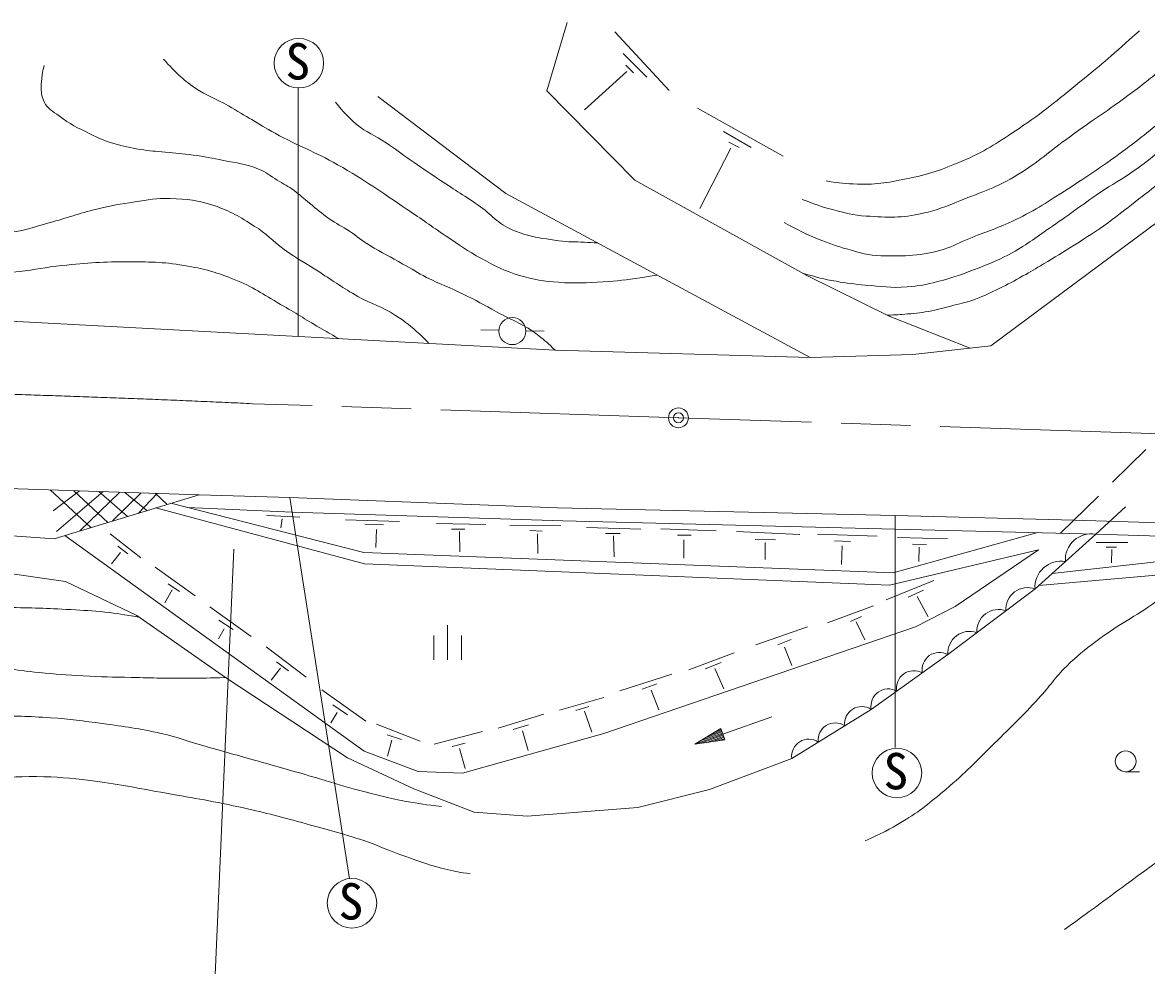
# Model space of a CAD drawing. Units: millimetres, scale not verified. Extents: x 40000 to 680000, y 20000 to 380000.
# Drawn here: x 437691 to 494425, y 270151 to 317720 of the extents above; entities that cross this region are included whole.
import ezdxf
from ezdxf.enums import TextEntityAlignment as Align

# ---------------------------------------------------------------- set-up
doc = ezdxf.new("R2010")
doc.units = ezdxf.units.MM
doc.header["$LTSCALE"] = 1000
doc.header["$PDMODE"] = 32
doc.header["$PDSIZE"] = 500
doc.linetypes.add('CHAIN', pattern=[18.5, 12, -1.5, 3.5, -1.5])
for name, color, linetype, lineweight in [('M-BGD', 7, 'Continuous', 13), ('M-BGD-EXST', 7, 'Continuous', 13), ('M-BMK', 2, 'CHAIN', 13), ('M-BMK-SRVR', 3, 'Continuous', 13), ('M-STR-HTXT', 7, 'Continuous', 13)]:
    doc.layers.add(name, color=color, linetype=linetype, lineweight=lineweight)
doc.styles.add('ＭＳ ゴシック', font='')
doc.styles.get('ＭＳ ゴシック').set_extended_font_data('MS Gothic')

msp = doc.modelspace()

# ---------------------------------------------------------------- linework, layer by layer
at = {"layer": 'M-BGD'}
for p, q in [((465181, 317720), (464149, 314265)), ((467586, 317242), (470338, 314287)), ((468008, 316163), (469196, 314959)), ((468148, 315569), (468539, 315178)), ((486575, 301404), (506171, 315985)), ((468195, 315241), (466053, 313317)), ((455620, 313989), (462094, 309099)), ((464149, 314265), (468590, 309762)), ((471760, 313396), (476092, 310972)), ((473074, 312223), (474466, 311410)), ((473335, 311686), (473856, 311408)), ((473446, 311380), (471875, 308335)), ((468590, 309762), (477287, 304953)), ((462094, 309099), (477444, 300825)), ((477287, 304953), (481431, 302905)), ((426104, 303237), (464571, 301193)), ((481431, 302905), (485516, 301286)), ((486575, 301404), (482635, 300966)), ((477444, 300825), (464571, 301193)), ((482635, 300966), (477444, 300825)), ((492710, 294531), (494392, 296182)), ((446608, 293901), (424826, 294589)), ((441141, 292242), (439086, 294139)), ((440566, 294092), (439242, 293084)), ((439290, 291681), (446608, 293901)), ((441766, 294054), (439409, 292052)), ((441993, 292501), (440287, 294101)), ((442609, 294027), (440584, 292073)), ((442988, 292803), (441552, 294061)), ((443684, 293993), (442240, 292576)), ((443971, 293101), (442860, 294019)), ((444497, 293968), (443551, 292974)), ((444990, 293410), (444393, 293971)), ((446608, 293901), (451186, 293754)), ((445172, 293466), (454919, 290992)), ((451186, 293754), (464699, 293236)), ((490087, 291955), (491994, 293827)), ((454961, 290409), (444425, 293239)), ((451302, 293013), (446020, 293251)), ((449999, 292864), (450092, 292855)), ((450092, 292855), (451685, 292762)), ((464957, 292579), (451302, 293013)), ((464699, 293236), (481735, 292851)), ((481735, 292851), (490765, 292621)), ((491861, 291912), (493360, 293285)), ((424717, 292650), (439290, 291681)), ((450796, 292688), (450726, 292234)), ((453988, 292629), (456719, 292556)), ((454978, 292410), (455916, 292379)), ((458585, 292452), (461076, 292399)), ((462286, 292352), (464871, 292331)), ((481735, 292157), (464957, 292579)), ((466156, 292241), (468908, 292164)), ((490765, 292621), (507765, 292077)), ((439820, 291841), (454935, 280961)), ((442118, 291932), (443671, 290713)), ((455552, 292149), (455531, 291242)), ((459348, 292162), (460011, 292162)), ((459747, 292046), (459761, 291022)), ((463300, 292088), (463919, 292067)), ((463689, 291928), (463703, 290941)), ((467115, 291949), (467859, 291949)), ((467525, 291817), (467553, 290768)), ((469916, 292171), (472696, 292074)), ((470750, 291866), (471438, 291859)), ((471077, 291622), (471077, 290691)), ((473732, 292045), (476932, 291899)), ((474670, 291638), (475702, 291617)), ((477818, 291909), (480831, 291805)), ((481630, 289952), (488866, 291984)), ((491861, 291912), (481735, 292157)), ((481859, 291740), (484382, 291667)), ((502960, 291550), (491861, 291912)), ((442504, 291296), (443004, 290911)), ((475181, 291482), (475171, 290627)), ((478683, 291576), (479486, 291544)), ((479059, 291325), (479027, 290377)), ((488979, 291117), (481458, 289335)), ((482613, 291413), (483322, 291390)), ((482952, 291260), (482933, 290538)), ((484773, 288256), (488979, 291117)), ((489663, 289926), (500724, 291177)), ((491884, 291485), (493478, 291481)), ((492394, 291254), (492903, 291249)), ((492672, 291138), (492662, 290471)), ((442639, 290984), (442181, 290421)), ((454919, 290992), (481630, 289952)), ((433135, 290477), (439867, 289516)), ((444380, 290243), (446403, 288805)), ((481458, 289335), (454961, 290409)), ((488994, 289322), (496967, 290020)), ((439867, 289516), (443455, 287803)), ((445047, 289399), (445621, 289013)), ((481285, 288604), (483689, 289570)), ((445246, 289097), (444870, 288450)), ((482390, 288729), (483168, 289090)), ((488797, 289144), (488994, 289322)), ((447153, 288242), (449228, 286751)), ((478331, 287443), (480638, 288298)), ((482771, 287239), (484773, 288256)), ((482848, 288764), (483397, 287742)), ((443455, 287803), (447935, 284678)), ((479485, 287506), (480041, 287756)), ((447872, 287137), (447581, 286637)), ((447601, 287575), (448331, 287095)), ((467041, 281860), (482771, 287239)), ((474704, 286324), (477317, 287228)), ((479777, 287485), (480208, 286575)), ((475822, 286331), (476483, 286595)), ((449989, 286218), (452013, 284698)), ((476156, 286206), (476531, 285289)), ((450512, 285476), (451119, 285013)), ((471323, 285069), (473609, 285931)), ((472143, 285111), (472949, 285430)), ((450707, 285157), (450239, 284550)), ((467838, 284005), (470458, 284853)), ((472636, 285132), (473088, 284103)), ((447935, 284678), (454098, 280626)), ((468963, 284096), (469707, 284353)), ((452805, 284061), (455016, 282477)), ((469422, 284047), (469811, 283053)), ((453362, 283297), (454099, 282797)), ((464794, 283032), (467032, 283672)), ((465614, 283019), (466281, 283220)), ((453571, 282908), (453258, 282394)), ((461708, 282129), (464009, 282824)), ((466059, 282977), (466434, 281928)), ((473036, 281819), (475510, 282689)), ((455554, 282317), (457757, 281469)), ((462452, 282053), (463237, 282296)), ((462924, 281997), (463216, 280996)), ((471621, 281321), (472936, 282102)), ((472976, 281988), (472410, 281789)), ((472673, 281945), (472956, 282045)), ((473135, 281536), (472936, 282102)), ((456096, 281795), (456825, 281545)), ((456339, 281524), (456117, 280704)), ((458465, 281323), (460904, 281962)), ((459892, 279851), (467041, 281860)), ((471621, 281321), (473036, 281819)), ((471621, 281321), (473135, 281536)), ((473016, 281875), (471884, 281477)), ((473056, 281762), (471924, 281364)), ((472147, 281633), (472996, 281932)), ((472227, 281407), (473076, 281705)), ((473096, 281649), (472530, 281450)), ((472833, 281493), (473116, 281592)), ((454935, 280961), (457656, 279945)), ((459382, 281191), (460042, 281371)), ((459743, 281100), (460028, 280093)), ((454098, 280626), (457449, 279058)), ((472375, 279037), (476518, 280601)), ((457656, 279945), (459892, 279851)), ((457449, 279058), (460482, 277880)), ((468747, 278115), (472375, 279037)), ((463171, 277682), (468747, 278115)), ((460482, 277880), (463171, 277682))]:
    msp.add_line(p, q, dxfattribs=at)
msp.add_lwpolyline([(491861, 291912), (488797, 289144), (484399, 285837), (480529, 283070), (476518, 280601)], dxfattribs=at)
for centre, radius, start, end in [((491642, 290614), 1316, 80.3994, 183.7685), ((490110, 289231), 1316, 80.3994, 183.7685), ((488419, 288121), 1091, 69.7433, 184.1431), ((486953, 287018), 1091, 69.7433, 184.1431), ((485487, 285916), 1091, 69.7433, 184.1431), ((483974, 285068), 879, 61.1037, 190.0373), ((482684, 284145), 879, 61.1037, 190.0373), ((481394, 283223), 879, 61.1037, 190.0373), ((480052, 282346), 866, 56.6172, 186.6071), ((478716, 281523), 866, 56.6172, 186.6071), ((477379, 280701), 866, 56.6172, 186.6071)]:
    msp.add_arc(centre, radius, start, end, dxfattribs=at)
for points, knots in [([(478260, 309730), (478971, 309605), (479215, 309587), (479832, 309565), (480873, 309529), (481461, 309662), (482482, 309870), (483618, 310102), (484236, 310342), (485297, 310809), (486413, 311299), (486980, 311703), (487994, 312380), (489250, 313218), (489893, 313776), (491067, 314725), (492268, 315698), (492655, 316044), (494069, 317305)], [0, 0, 0, 0, 1, 1, 1, 2, 2, 2, 3, 3, 3, 4, 4, 4, 5, 5, 5, 6, 6, 6, 6]), ([(432107, 316695), (431549, 316159), (431374, 315994), (430966, 315491), (430584, 315021), (430383, 314745), (430074, 314224), (429761, 313695), (429574, 313397), (429371, 312817), (429182, 312281), (429122, 311960), (429074, 311394), (429030, 310876), (429094, 310582), (429152, 310065), (429200, 309635), (429199, 309385), (429324, 308970), (429500, 308383), (429609, 308044), (429939, 307527), (430224, 307079), (430430, 306850), (430825, 306495), (431186, 306170), (431416, 306011), (431846, 305786), (432375, 305510), (432704, 305411), (433285, 305275), (434062, 305093), (434520, 305105), (435318, 305077), (436177, 305046), (436661, 305078), (437517, 305160), (438368, 305242), (438834, 305378), (439685, 305463), (441008, 305594), (441754, 305657), (443084, 305650), (444243, 305644), (444903, 305637), (446044, 305431), (446974, 305264), (447490, 305110), (448369, 304764), (449337, 304384), (449811, 304018), (450714, 303503), (451496, 303057), (451918, 302779), (452695, 302325), (453065, 302109), (453182, 302040), (453644, 301774)], [0, 0, 0, 0, 1, 1, 1, 2, 2, 2, 3, 3, 3, 4, 4, 4, 5, 5, 5, 6, 6, 6, 7, 7, 7, 8, 8, 8, 9, 9, 9, 10, 10, 10, 11, 11, 11, 12, 12, 12, 13, 13, 13, 14, 14, 14, 15, 15, 15, 16, 16, 16, 17, 17, 17, 18, 18, 18, 19, 19, 19, 19]), ([(477052, 308799), (477750, 308527), (477965, 308446), (478569, 308283), (479224, 308106), (479597, 307996), (480274, 307955), (481390, 307887), (482044, 307846), (483135, 308095), (483882, 308266), (484284, 308436), (484996, 308721), (486166, 309188), (486861, 309391), (487935, 310050), (489005, 310705), (489514, 311207), (490531, 311942), (491862, 312903), (492643, 313393), (493955, 314381), (494646, 314901), (495012, 315221), (495691, 315757), (496264, 316210), (496444, 316351), (497161, 316914)], [0, 0, 0, 0, 1, 1, 1, 2, 2, 2, 3, 3, 3, 4, 4, 4, 5, 5, 5, 6, 6, 6, 7, 7, 7, 8, 8, 8, 9, 9, 9, 9]), ([(435758, 316253), (435261, 315491), (435120, 315269), (434758, 314611), (434359, 313886), (434156, 313466), (433835, 312703), (433623, 312199), (433469, 311924), (433350, 311390), (433217, 310789), (433101, 310440), (433147, 309826), (433182, 309364), (433174, 309067), (433413, 308669), (433769, 308076), (434118, 307811), (434726, 307481), (435440, 307093), (435962, 307116), (436775, 307121), (437682, 307127), (438163, 307398), (439042, 307622), (439990, 307863), (440498, 308084), (441450, 308310), (442188, 308484), (442607, 308563), (443358, 308669), (444050, 308767), (444441, 308862), (445140, 308841), (446018, 308815), (446526, 308756), (447360, 308482), (448206, 308204), (448640, 307924), (449393, 307450), (450023, 307053), (450287, 306707), (450894, 306277), (451576, 305794), (451989, 305569), (452692, 305120), (453442, 304641), (453843, 304341), (454616, 303900), (455339, 303488), (455829, 303407), (456523, 302946), (457027, 302612), (457301, 302406), (457743, 301993), (457930, 301817), (457998, 301756), (458209, 301531)], [0, 0, 0, 0, 1, 1, 1, 2, 2, 2, 3, 3, 3, 4, 4, 4, 5, 5, 5, 6, 6, 6, 7, 7, 7, 8, 8, 8, 9, 9, 9, 10, 10, 10, 11, 11, 11, 12, 12, 12, 13, 13, 13, 14, 14, 14, 15, 15, 15, 16, 16, 16, 17, 17, 17, 18, 18, 18, 19, 19, 19, 19]), ([(476144, 307625), (476918, 307213), (477148, 307086), (477823, 306812), (478410, 306574), (478745, 306450), (479355, 306280), (479994, 306102), (480359, 305968), (481023, 305957), (482275, 305937), (483015, 305922), (484213, 306291), (484715, 306445), (484967, 306611), (485453, 306812), (486363, 307189), (486900, 307335), (487788, 307760), (488883, 308285), (489443, 308683), (490467, 309334), (491489, 309984), (492051, 310365), (493031, 311075), (494041, 311807), (494572, 312264), (495544, 313045), (497003, 314219), (497460, 314624), (499213, 316131)], [0, 0, 0, 0, 1, 1, 1, 2, 2, 2, 3, 3, 3, 4, 4, 4, 5, 5, 5, 6, 6, 6, 7, 7, 7, 8, 8, 8, 9, 9, 9, 10, 10, 10, 10]), ([(438779, 315545), (438729, 315324), (438716, 315259), (438688, 315073), (438650, 314817), (438624, 314671), (438633, 314412), (438643, 314132), (438660, 313962), (438786, 313711), (438965, 313351), (439214, 313248), (439536, 313009), (440100, 312589), (440458, 312408), (441093, 312105), (441553, 311886), (441813, 311758), (442302, 311612), (442813, 311459), (443110, 311407), (443636, 311320), (444124, 311240), (444402, 311227), (444894, 311174), (445442, 311115), (445752, 311112), (446298, 311035), (446901, 310950), (447237, 310888), (447834, 310764), (448532, 310619), (448946, 310595), (449606, 310326), (450004, 310164), (450184, 309986), (450551, 309763), (450883, 309562), (451082, 309468), (451399, 309242), (451718, 309015), (451872, 308855), (452177, 308610), (452563, 308300), (452764, 308105), (453171, 307823), (453559, 307554), (453806, 307450), (454199, 307190), (454603, 306924), (454804, 306737), (455214, 306481), (455854, 306084), (456239, 305906), (456896, 305536), (457363, 305273), (457612, 305103), (458091, 304862), (458798, 304507), (459222, 304367), (459933, 304021), (460604, 303695), (460966, 303482), (461621, 303125), (462457, 302669), (462994, 302513), (463741, 301923), (464080, 301655), (464213, 301551), (464571, 301193)], [0, 0, 0, 0, 1, 1, 1, 2, 2, 2, 3, 3, 3, 4, 4, 4, 5, 5, 5, 6, 6, 6, 7, 7, 7, 8, 8, 8, 9, 9, 9, 10, 10, 10, 11, 11, 11, 12, 12, 12, 13, 13, 13, 14, 14, 14, 15, 15, 15, 16, 16, 16, 17, 17, 17, 18, 18, 18, 19, 19, 19, 20, 20, 20, 21, 21, 21, 22, 22, 22, 23, 23, 23, 23]), ([(469735, 304981), (469320, 304909), (469208, 304893), (468870, 304844), (468144, 304738), (467736, 304674), (467004, 304636), (466126, 304589), (465629, 304549), (464752, 304615), (463973, 304673), (463531, 304735), (462782, 304959), (461993, 305195), (461578, 305421), (460854, 305813), (460128, 306207), (459759, 306493), (459071, 306950), (458295, 307465), (457878, 307780), (457101, 308294), (455745, 309192), (455014, 309746), (453598, 310546), (452397, 311225), (451649, 311464), (450440, 312130), (449505, 312646), (449014, 312993), (448084, 313517), (447432, 313884), (447012, 313999), (446395, 314424), (445702, 314901), (445470, 315162), (444800, 315873)], [0, 0, 0, 0, 1, 1, 1, 2, 2, 2, 3, 3, 3, 4, 4, 4, 5, 5, 5, 6, 6, 6, 7, 7, 7, 8, 8, 8, 9, 9, 9, 10, 10, 10, 11, 11, 11, 12, 12, 12, 12]), ([(477066, 305076), (477855, 304853), (478088, 304783), (478758, 304664), (479328, 304563), (479651, 304522), (480228, 304476), (481051, 304410), (481517, 304311), (482339, 304382), (482944, 304435), (483284, 304493), (483871, 304648), (484711, 304870), (485176, 305027), (485982, 305352), (486641, 305618), (487018, 305758), (487640, 306102), (488472, 306563), (488886, 306910), (489672, 307447), (490610, 308087), (491108, 308484), (492049, 309120), (492723, 309575), (493133, 309781), (493800, 310246), (494547, 310766), (494923, 311114), (495645, 311669), (497620, 313185), (498251, 313653), (500727, 315515)], [0, 0, 0, 0, 1, 1, 1, 2, 2, 2, 3, 3, 3, 4, 4, 4, 5, 5, 5, 6, 6, 6, 7, 7, 7, 8, 8, 8, 9, 9, 9, 10, 10, 10, 11, 11, 11, 11]), ([(481326, 302957), (481819, 302973), (481957, 302980), (482360, 303016), (482840, 303058), (483110, 303085), (483583, 303176), (484025, 303261), (484267, 303338), (484702, 303454), (485133, 303569), (485381, 303614), (485800, 303766), (486275, 303939), (486527, 304073), (486981, 304295), (487459, 304528), (487720, 304674), (488184, 304934), (488592, 305163), (488817, 305298), (489219, 305539), (489831, 305904), (490174, 306108), (490776, 306491), (491458, 306924), (491843, 307164), (492499, 307635), (493041, 308023), (493325, 308266), (493852, 308673), (494385, 309084), (494684, 309314), (495214, 309729), (496399, 310658), (497035, 311215), (498234, 312127), (499794, 313313), (500340, 313673), (502325, 315032)], [0, 0, 0, 0, 1, 1, 1, 2, 2, 2, 3, 3, 3, 4, 4, 4, 5, 5, 5, 6, 6, 6, 7, 7, 7, 8, 8, 8, 9, 9, 9, 10, 10, 10, 11, 11, 11, 12, 12, 12, 13, 13, 13, 13]), ([(453486, 313696), (453923, 313161), (454085, 312977), (454541, 312594), (455071, 312149), (455466, 312038), (456042, 311656), (456530, 311332), (456782, 311122), (457262, 310788), (457798, 310415), (458103, 310212), (458646, 309850), (459439, 309321), (459899, 309050), (460686, 308513), (461386, 308036), (461661, 307566), (462446, 307246), (463308, 306895), (463847, 306849), (464768, 306707), (465266, 306630), (465554, 306664), (466058, 306637), (466321, 306622), (466403, 306617), (466732, 306599)], [0, 0, 0, 0, 1, 1, 1, 2, 2, 2, 3, 3, 3, 4, 4, 4, 5, 5, 5, 6, 6, 6, 7, 7, 7, 8, 8, 8, 9, 9, 9, 9]), ([(490291, 271964), (491925, 273159), (492337, 273462), (493645, 274427), (495584, 275857), (496716, 276599), (498594, 278109), (500274, 279462), (501282, 280157), (502792, 281698), (504314, 283252), (505049, 284233), (506451, 285896), (507168, 286748), (507582, 287216), (508257, 288101), (509168, 289295), (509436, 289746), (510414, 291284)], [0, 0, 0, 0, 1, 1, 1, 2, 2, 2, 3, 3, 3, 4, 4, 4, 5, 5, 5, 6, 6, 6, 6]), ([(480217, 276440), (481116, 276843), (481397, 276983), (482109, 277410), (483023, 277957), (483481, 278353), (484298, 279036), (485313, 279883), (485809, 280441), (486753, 281366), (487635, 282230), (488133, 282712), (488973, 283617), (489551, 284239), (489794, 284661), (490396, 285259), (490929, 285787), (491268, 286042), (491866, 286494), (492935, 287303), (493630, 287617), (494727, 288386), (495614, 289008), (495902, 289219), (496967, 290020)], [0, 0, 0, 0, 1, 1, 1, 2, 2, 2, 3, 3, 3, 4, 4, 4, 5, 5, 5, 6, 6, 6, 7, 7, 7, 8, 8, 8, 8]), ([(402941, 279189), (405558, 280023), (406230, 280244), (408351, 280878), (409814, 281315), (410681, 281419), (412104, 281973), (413064, 282346), (413533, 282708), (414465, 283145), (415723, 283736), (416441, 284040), (417733, 284553), (418773, 284965), (419371, 285156), (420438, 285491), (422013, 285985), (422931, 286138), (424519, 286585), (425628, 286898), (426227, 287156), (427349, 287414), (428419, 287660), (429028, 287760), (430117, 287899), (431375, 288059), (432087, 288105), (433354, 288165), (434751, 288231), (435536, 288231), (436934, 288211), (438181, 288194), (438879, 288169), (440124, 288102), (440797, 288066), (441175, 288050), (441844, 287977), (442523, 287902), (442752, 287863), (443573, 287721)], [0, 0, 0, 0, 1, 1, 1, 2, 2, 2, 3, 3, 3, 4, 4, 4, 5, 5, 5, 6, 6, 6, 7, 7, 7, 8, 8, 8, 9, 9, 9, 10, 10, 10, 11, 11, 11, 12, 12, 12, 13, 13, 13, 13]), ([(401667, 276323), (403498, 277008), (403971, 277190), (405461, 277709), (406517, 278077), (407122, 278241), (408172, 278626), (409262, 279027), (409861, 279282), (410944, 279700), (411730, 280003), (412166, 280183), (412956, 280471), (414145, 280906), (414822, 281119), (416021, 281524), (417229, 281932), (417908, 282152), (419117, 282556), (420302, 282953), (420965, 283179), (422150, 283578), (422912, 283834), (423334, 283992), (424100, 284235), (424675, 284416), (424993, 284534), (425580, 284672), (426490, 284887), (427020, 284907), (427946, 285037), (428665, 285138), (429068, 285199), (429791, 285256), (430855, 285341), (431455, 285349), (432522, 285350), (433598, 285351), (434201, 285353), (435274, 285287), (436554, 285210), (437261, 285052), (438537, 284933), (439399, 284853), (439882, 284802), (440747, 284756), (441695, 284705), (442227, 284703), (443176, 284683), (444336, 284658), (444986, 284630), (446147, 284641), (446845, 284648), (447073, 284651), (447935, 284678)], [0, 0, 0, 0, 1, 1, 1, 2, 2, 2, 3, 3, 3, 4, 4, 4, 5, 5, 5, 6, 6, 6, 7, 7, 7, 8, 8, 8, 9, 9, 9, 10, 10, 10, 11, 11, 11, 12, 12, 12, 13, 13, 13, 14, 14, 14, 15, 15, 15, 16, 16, 16, 17, 17, 17, 18, 18, 18, 18]), ([(408426, 276807), (409317, 277215), (409566, 277322), (410310, 277620), (411283, 278010), (411855, 278157), (412839, 278517), (414068, 278967), (414739, 279266), (415974, 279698), (416778, 279980), (417237, 280115), (418058, 280345), (419470, 280740), (420277, 280901), (421707, 281220), (422976, 281504), (423687, 281669), (424970, 281887), (425962, 282056), (426524, 282117), (427524, 282231), (428717, 282369), (429390, 282406), (430588, 282502), (431561, 282581), (432105, 282633), (433080, 282680), (434284, 282737), (434960, 282748), (436165, 282742), (437314, 282736), (437959, 282729), (439105, 282648), (440135, 282576), (440709, 282496), (441732, 282357), (442894, 282198), (443547, 282110), (444692, 281856), (445574, 281661), (446044, 281458), (446912, 281210), (448043, 280887), (448679, 280718), (449810, 280397), (450960, 280071), (451602, 279884), (452750, 279552), (453491, 279338), (453900, 279193), (454647, 279000), (455583, 278758), (456103, 278595), (457055, 278427), (457752, 278304), (457996, 278269), (458848, 278176)], [0, 0, 0, 0, 1, 1, 1, 2, 2, 2, 3, 3, 3, 4, 4, 4, 5, 5, 5, 6, 6, 6, 7, 7, 7, 8, 8, 8, 9, 9, 9, 10, 10, 10, 11, 11, 11, 12, 12, 12, 13, 13, 13, 14, 14, 14, 15, 15, 15, 16, 16, 16, 17, 17, 17, 18, 18, 18, 19, 19, 19, 19]), ([(409677, 273170), (410828, 273445), (411165, 273529), (412096, 273837), (413090, 274167), (413601, 274480), (414590, 274824), (415521, 275148), (416066, 275255), (417009, 275540), (418045, 275853), (418620, 276046), (419657, 276360), (420919, 276742), (421625, 276958), (422895, 277315), (423738, 277553), (424213, 277679), (425063, 277889), (426052, 278132), (426607, 278268), (427607, 278462), (428709, 278676), (429333, 278760), (430442, 278931), (431491, 279093), (432077, 279197), (433132, 279317), (434134, 279431), (434699, 279465), (435706, 279536), (436756, 279609), (437344, 279699), (438396, 279682), (439453, 279665), (440046, 279611), (441096, 279484), (442501, 279313), (443277, 279137), (444671, 278889), (446213, 278616), (447081, 278482), (448611, 278149), (449862, 277877), (450556, 277694), (451791, 277357), (453018, 277022), (453712, 276853), (454918, 276450), (455736, 276177), (456165, 275944), (456982, 275668), (457815, 275387), (458271, 275183), (459129, 274991), (459578, 274890), (459739, 274854), (460286, 274772)], [0, 0, 0, 0, 1, 1, 1, 2, 2, 2, 3, 3, 3, 4, 4, 4, 5, 5, 5, 6, 6, 6, 7, 7, 7, 8, 8, 8, 9, 9, 9, 10, 10, 10, 11, 11, 11, 12, 12, 12, 13, 13, 13, 14, 14, 14, 15, 15, 15, 16, 16, 16, 17, 17, 17, 18, 18, 18, 19, 19, 19, 19])]:
    msp.add_open_spline(points, degree=3, knots=knots, dxfattribs=at)
at = {"layer": 'M-BGD-EXST'}
for p, q in [((451601, 314419), (451601, 301888)), ((460819, 302225), (461733, 302205)), ((463112, 302173), (464025, 302152)), ((451186, 293754), (454195, 274529)), ((481735, 292851), (481735, 281148)), ((459149, 285574), (459149, 287324)), ((458449, 285574), (458449, 286799)), ((459849, 285574), (459849, 286799)), ((493372, 279924), (494072, 279924))]:
    msp.add_line(p, q, dxfattribs=at)
for centre, radius in [((451642, 315668), 1250), ((462414, 302153), 683), ((481826, 279862), 1250), ((493372, 280449), 525), ((454322, 273293), 1250)]:
    msp.add_circle(centre, radius, dxfattribs=at)
at = {"layer": 'M-BMK'}
for p, q in [((470800, 297779), (449303, 298492)), ((569970, 294493), (470800, 297779))]:
    msp.add_line(p, q, dxfattribs=at)
msp.add_arc((413184, -475578), 774912, 87.32844, 93.12697, dxfattribs=at)
at = {"layer": 'M-BMK-SRVR'}
msp.add_circle((470800, 297779), 500, dxfattribs=at)
msp.add_point((470800, 297779), dxfattribs=at)
at = {"layer": 'M-STR-HTXT'}
msp.add_line((446608, 251657), (448366, 291151), dxfattribs=at)

# ---------------------------------------------------------------- texts
at = {"layer": 'M-BGD-EXST', "style": 'ＭＳ ゴシック'}
for p in [(450963, 314294), (481148, 278489), (453644, 271920)]:
    msp.add_text('S', height=1833, dxfattribs=at).set_placement(p, align=Align.BOTTOM_LEFT)

doc.saveas('drawing.dxf')
